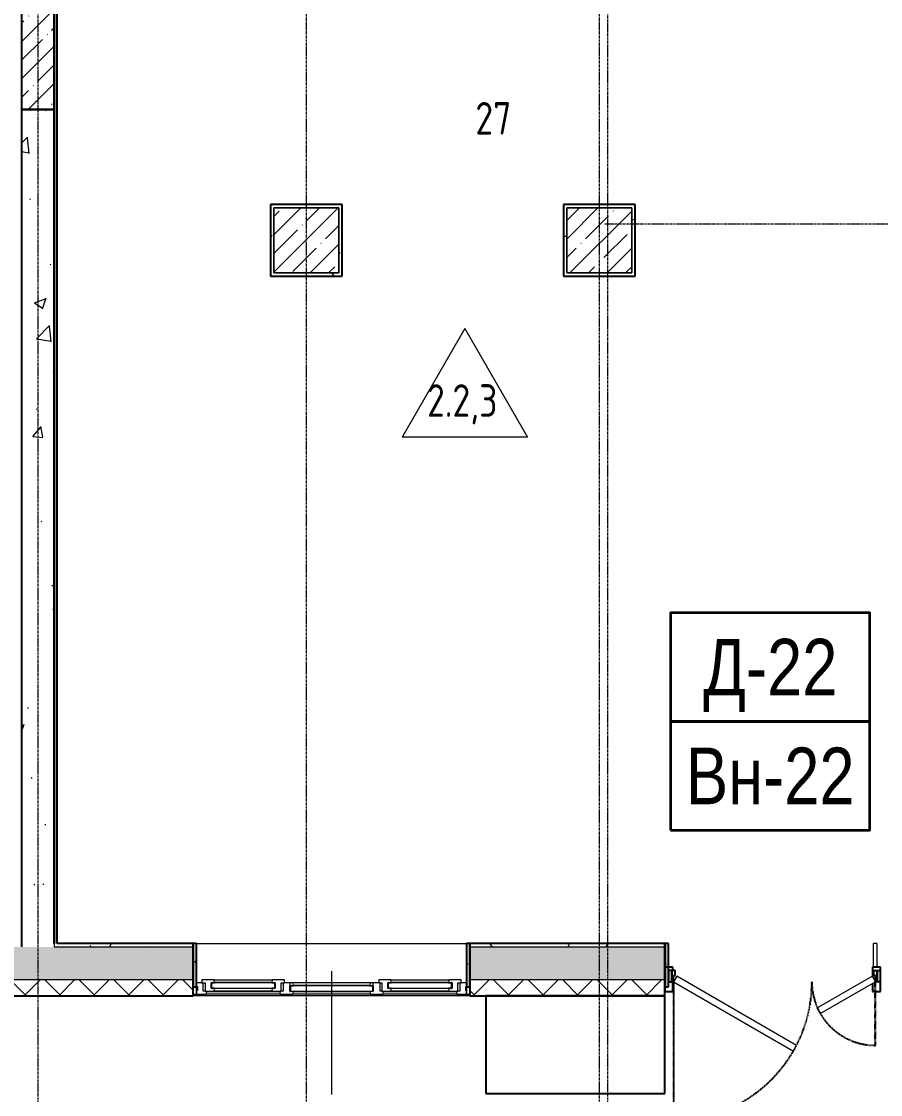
# Model space of a CAD drawing. Header units: millimetres. Extents: x -11854 to 4360091, y -19344 to 4989148.
# Drawn here: x 75223 to 80500, y 1315 to 7908 of the extents above; entities that cross this region are included whole.
import ezdxf
from ezdxf.enums import TextEntityAlignment as Align

# ---------------------------------------------------------------- set-up
doc = ezdxf.new("R2010")
doc.units = ezdxf.units.MM
doc.linetypes.add('Линия сетки', pattern=[22.225, 12.7, -3.175, 3.175, -3.175])
doc.linetypes.add('Штрих', pattern=[6.35, 3.175, -3.175])
for name, color, linetype, lineweight in [('A-AREA-IDEN', 254, 'Continuous', 9), ('A-DOOR', 254, 'Continuous', 9), ('A-DOOR-FRAM', 254, 'Continuous', 18), ('A-GLAZ', 254, 'Continuous', 9), ('A-GLAZ-CWMG', 254, 'Continuous', 9), ('A-GLAZ-IDEN', 254, 'Continuous', 9), ('A-WALL', 254, 'Continuous', 9), ('S-GRID', 254, 'Continuous', 9)]:
    doc.layers.add(name, color=color, linetype=linetype, lineweight=lineweight)
doc.layers.add('кр', color=1, linetype='Continuous')
doc.layers.add('МАРКИ', color=3, linetype='Continuous')
doc.styles.add('ISOCPEUR', font='isocpeur.ttf', dxfattribs={"width": 0.8, "height": 200})
doc.styles.add('ISOCPEUR_B', font='', dxfattribs={"width": 0.8, "height": 200})
doc.styles.get("Standard").update_dxf_attribs({"font": 'arial.ttf'})
doc.styles.get('ISOCPEUR_B').set_extended_font_data('ISOCPEUR', bold=True)
pattern_1 = [(45, (542041.67, 20914.14), (-114.04925, 114.04925), []), (45, (542155.72, 20914.14), (-114.04925, 114.04925), [201.613, -40.323, 3.353, -36.97])]
pattern_2 = [(50, (542041.7, 20914.14), (728.7365, -63.7558), [76.2, -838.2]), (355, (542041.7, 20914.14), (-140.9716, 764.2276), [60.96, -670.56]), (100.451, (542102.4, 20908.8), (587.77, 700.4668), [64.76, -712.36]), (46.184, (542041.7, 21117.3), (1084.3162, -168.171), [114.3, -1257.3]), (96.636, (542132, 21103.3), (949.61, 989.7098), [97.14, -1068.54]), (351.184, (542041.7, 21117.3), (949.6206, 989.7012), [91.44, -1005.84]), (21, (542143.3, 21066.54), (606.4579, -409.0606), [76.2, -838.2]), (326, (542143.3, 21066.54), (247.2083, 736.7529), [60.96, -670.56]), (71.451, (542193.8, 21032.46), (853.6683, 327.6855), [64.76, -712.36]), (37.5, (542041.67, 20914.14), (12.3547, 338.22012), [6.706, -655.726, 6.706, -674.014, -673.1]), (37.5, (542041.67, 20914.14), (12.3547, 338.22012), [-1343.152, 6.706, -666.394]), (7.5, (542041.67, 20914.14), (267.27887, 400.72213), [6.706, -381.406, 6.706, -640.486, -256.54]), (7.5, (542041.67, 20914.14), (267.27887, 400.72213), [-1035.304, 6.706, -249.834]), (327.5, (541815.1, 20914.14), (542.36333, -22.91534), [6.706, -247.294, 6.706, -785.774, -1051.56]), (327.5, (541815.1, 20914.14), (542.36333, -22.91534), [-1046.48, 6.706, -1044.854]), (317.5, (541713.5, 20914.14), (592.51696, 101.7071), [6.706, -323.494, 6.706, -519.582, -746.76]), (317.5, (541713.5, 20914.14), (592.51696, 101.7071), [-856.488, 6.706, -740.054])]
pattern_3 = [(0, (542041.67, 20914.14), (406.4, 101.6), [33.528, -271.272, 33.528, -271.272, -1625.6]), (0, (542041.67, 20914.14), (406.4, 101.6), [-609.6, 33.528, -576.072, 33.528, -271.272, -711.2]), (0, (542041.67, 20914.14), (406.4, 101.6), [-1524, 33.528, -169.672, 33.528, -474.472]), (120, (542194.07, 20964.94), (-291.18818, 301.152724), [33.528, -271.272, 33.528, -1896.872]), (120, (542194.07, 20964.94), (-291.18818, 301.152724), [-338.328, -271.272, 33.528, -576.072, -1016]), (120, (542194.07, 20964.94), (-291.18818, 301.152724), [-1219.2, 33.528, -271.272, 33.528, -677.672]), (120, (542194.07, 20964.94), (-291.18818, 301.152724), [-1557.528, -169.672, 33.528, -474.472]), (240, (542244.87, 21168.14), (-115.21182, -402.752724), [33.528, -271.272, 33.528, -1896.872]), (240, (542244.87, 21168.14), (-115.21182, -402.752724), [-338.328, -271.272, 33.528, -576.072, -1016]), (240, (542244.87, 21168.14), (-115.21182, -402.752724), [-1219.2, 33.528, -271.272, 33.528, -677.672]), (240, (542244.87, 21168.14), (-115.21182, -402.752724), [-1557.528, -169.672, 33.528, -474.472])]

# ---------------------------------------------------------------- blocks, each defined once
blk = doc.blocks.new('BIMLIB_Окно_Трехстворчатое_Wintech_СФрамугойСнизу_ГОСТ30674-99 - 1700Х1800-7434254-1Б')
at = {"layer": 'A-GLAZ'}
for p, q in [((-705, 140), (-725, 140)), ((-705, 95), (-705, 140)), ((-644.8, 140), (-190.9, 140)), ((-112.5, 140), (362.5, 140)), ((440.9, 140), (894.8, 140)), ((975, 140), (955, 140)), ((955, 140), (955, 95)), ((-193.7, 123.5), (-642, 123.5)), ((-596.8, 121.5), (-238.9, 121.5)), ((-594, 105), (-241.7, 105)), ((-594, 69), (-241.7, 69)), ((-112.5, 70), (362.5, 70)), ((359.7, 123.5), (-109.7, 123.5)), ((-109.7, 87.5), (359.7, 87.5)), ((892, 123.5), (443.7, 123.5)), ((488.9, 121.5), (846.8, 121.5)), ((491.7, 105), (844, 105)), ((491.7, 69), (844, 69)), ((-238.9, 51.5), (-596.8, 51.5)), ((846.8, 51.5), (488.9, 51.5))]:
    blk.add_line(p, q, dxfattribs=at)
at = {"layer": 'A-GLAZ', "lineweight": 18}
for p, q in [((-705, 140), (-705, 117)), ((-644.8, 140), (-705, 140)), ((-642, 123.5), (-644.8, 140)), ((-190.9, 140), (-193.7, 123.5)), ((-112.5, 140), (-190.9, 140)), ((-109.7, 123.5), (-112.5, 140)), ((362.5, 140), (359.7, 123.5)), ((440.9, 140), (362.5, 140)), ((443.7, 123.5), (440.9, 140)), ((894.8, 140), (892, 123.5)), ((955, 140), (894.8, 140)), ((955, 117), (955, 140)), ((-705, 117), (-699.5, 117)), ((-699.5, 93), (-705, 93)), ((-705, 70), (-671, 70)), ((-699.5, 117), (-699.5, 93)), ((-671, 70), (-671, 51.5)), ((-651, 70), (-671, 70)), ((-663, 70), (-663, 121.5)), ((-663, 121.5), (-651, 121.5)), ((-596.8, 121.5), (-651, 121.5)), ((-651, 121.5), (-651, 70)), ((-642, 121.5), (-642, 123.5)), ((-615, 71), (-615, 103)), ((-615, 103), (-594, 103)), ((-594, 71), (-615, 71)), ((-223.2, 103), (-612.5, 103)), ((-612.5, 103), (-612.5, 71)), ((-612.5, 71), (-223.2, 71)), ((-594, 105), (-596.8, 121.5)), ((-596.8, 51.5), (-594, 69)), ((-594, 103), (-594, 105)), ((-594, 69), (-594, 71)), ((-238.9, 121.5), (-241.7, 105)), ((-241.7, 105), (-241.7, 103)), ((-241.7, 103), (-220.7, 103)), ((-220.7, 71), (-241.7, 71)), ((-241.7, 71), (-241.7, 69)), ((-241.7, 69), (-238.9, 51.5)), ((-184.7, 121.5), (-238.9, 121.5)), ((-223.2, 71), (-223.2, 103)), ((-220.7, 103), (-220.7, 71)), ((-193.7, 123.5), (-193.7, 121.5)), ((-184.7, 70), (-184.7, 121.5)), ((-184.7, 121.5), (-172.7, 121.5)), ((-164.7, 70), (-184.7, 70)), ((-172.7, 121.5), (-172.7, 70)), ((-164.7, 51.5), (-164.7, 70)), ((-164.7, 70), (-130.7, 70)), ((-109.7, 89.5), (-130.7, 89.5)), ((-130.7, 89.5), (-130.7, 70)), ((-130.7, 70), (-112.5, 70)), ((378.2, 121.5), (-128.2, 121.5)), ((-128.2, 121.5), (-128.2, 89.5)), ((-128.2, 89.5), (378.2, 89.5)), ((-112.5, 70), (-109.7, 87.5)), ((-109.7, 121.5), (-109.7, 123.5)), ((-109.7, 87.5), (-109.7, 89.5)), ((359.7, 123.5), (359.7, 121.5)), ((359.7, 89.5), (359.7, 87.5)), ((380.7, 89.5), (359.7, 89.5)), ((359.7, 87.5), (362.5, 70)), ((362.5, 70), (380.7, 70)), ((378.2, 89.5), (378.2, 121.5)), ((380.7, 70), (380.7, 89.5)), ((380.7, 70), (414.7, 70)), ((414.7, 70), (414.7, 51.5)), ((434.7, 70), (414.7, 70)), ((422.7, 70), (422.7, 121.5)), ((422.7, 121.5), (434.7, 121.5)), ((488.9, 121.5), (434.7, 121.5)), ((434.7, 121.5), (434.7, 70)), ((443.7, 121.5), (443.7, 123.5)), ((470.7, 71), (470.7, 103)), ((470.7, 103), (491.7, 103)), ((491.7, 71), (470.7, 71)), ((862.5, 103), (473.2, 103)), ((473.2, 103), (473.2, 71)), ((473.2, 71), (862.5, 71)), ((491.7, 105), (488.9, 121.5)), ((488.9, 51.5), (491.7, 69)), ((491.7, 103), (491.7, 105)), ((491.7, 69), (491.7, 71)), ((846.8, 121.5), (844, 105)), ((844, 105), (844, 103)), ((844, 103), (865, 103)), ((865, 71), (844, 71)), ((844, 71), (844, 69)), ((844, 69), (846.8, 51.5)), ((901, 121.5), (846.8, 121.5)), ((862.5, 71), (862.5, 103)), ((865, 103), (865, 71)), ((892, 123.5), (892, 121.5)), ((901, 70), (901, 121.5)), ((901, 121.5), (913, 121.5)), ((921, 70), (901, 70)), ((913, 121.5), (913, 70)), ((921, 51.5), (921, 70)), ((921, 70), (955, 70)), ((949.5, 93), (949.5, 117)), ((949.5, 117), (955, 117)), ((955, 93), (949.5, 93)), ((-671, 51.5), (-596.8, 51.5)), ((-238.9, 51.5), (-164.7, 51.5)), ((414.7, 51.5), (488.9, 51.5)), ((846.8, 51.5), (921, 51.5))]:
    blk.add_line(p, q, dxfattribs=at)
at = {"layer": 'A-GLAZ', "lineweight": 25}
for p, q in [((-615, 103), (-615, 71)), ((-612.5, 103), (-615, 103)), ((-615, 71), (-612.5, 71)), ((-612.5, 71), (-612.5, 103)), ((-220.7, 103), (-223.2, 103)), ((-223.2, 103), (-223.2, 71)), ((-223.2, 71), (-220.7, 71)), ((-220.7, 71), (-220.7, 103)), ((-128.2, 121.5), (-130.7, 121.5)), ((-130.7, 121.5), (-130.7, 89.5)), ((-130.7, 89.5), (-128.2, 89.5)), ((-128.2, 89.5), (-128.2, 121.5)), ((378.2, 121.5), (378.2, 89.5)), ((380.7, 121.5), (378.2, 121.5)), ((378.2, 89.5), (380.7, 89.5)), ((380.7, 89.5), (380.7, 121.5)), ((470.7, 103), (470.7, 71)), ((473.2, 103), (470.7, 103)), ((470.7, 71), (473.2, 71)), ((473.2, 71), (473.2, 103)), ((865, 103), (862.5, 103)), ((862.5, 103), (862.5, 71)), ((862.5, 71), (865, 71)), ((865, 71), (865, 103))]:
    blk.add_line(p, q, dxfattribs=at)
blk = doc.blocks.new('Прямоугольный импост - 50 x 150 мм-7420236-1Б')
at = {"layer": 'A-GLAZ-CWMG', "lineweight": 25}
for p, q in [((0, 75), (-50, 75)), ((-50, 75), (-50, 15)), ((0, -75), (0, 75)), ((-50, -55), (-50, -75)), ((-50, -75), (0, -75))]:
    blk.add_line(p, q, dxfattribs=at)
blk = doc.blocks.new('Прямоугольный импост - 50 x 150 мм-7420048-1Б')
at = {"layer": 'A-GLAZ-CWMG', "lineweight": 25}
for p, q in [((-25, 75), (-8.7, 75)), ((-25, 25.6), (-25, 75)), ((-6.7, 75), (25, 75)), ((25, 75), (25, -75)), ((-25, -75), (-25, -16.7)), ((25, -75), (-25, -75))]:
    blk.add_line(p, q, dxfattribs=at)
blk = doc.blocks.new('Дверь_Двупольная_внутренняя ПВХ профиль - Дверной блок наружный металлический остекленный ДНМО 22х13 Л _ДЛЯ ВИТРАЖА_-7420208-1Б')
at = {"layer": 'A-DOOR', "linetype": 'Штрих'}
for p, q in [((618, 865), (618, 15)), ((-618, 405), (-618, 15))]:
    blk.add_line(p, q, dxfattribs=at)
at = {"layer": 'A-DOOR'}
for p, q in [((620, 865), (618, 865)), ((-620, 405), (-618, 405)), ((-650, 15), (-630, 15)), ((-650, -55), (-650, 15)), ((-630, 15), (-630, -55)), ((-618, 15), (-620, 15)), ((618, 15), (620, 15)), ((650, 15), (630, 15)), ((630, 15), (630, -55)), ((650, -55), (650, 15)), ((-630, -55), (-650, -55)), ((630, -55), (650, -55))]:
    blk.add_line(p, q, dxfattribs=at)
at = {"layer": 'A-DOOR', "linetype": 'Штрих', "lineweight": 18}
for p, q in [((620, 15), (620, 865)), ((-620, 15), (-620, 405))]:
    blk.add_line(p, q, dxfattribs=at)
at = {"layer": 'A-DOOR', "lineweight": 18}
for p, q in [((-116.1, 440), (-136.1, 405.4)), ((-136.1, 405.4), (600, -19.6)), ((620, 15), (-116.1, 440)), ((-620, 15), (-282.3, 210)), ((-282.3, 210), (-262.3, 175.4)), ((-262.3, 175.4), (-600, -19.6)), ((-600, -19.6), (-620, 15)), ((600, -19.6), (620, 15))]:
    blk.add_line(p, q, dxfattribs=at)
at = {"layer": 'A-DOOR', "linetype": 'Штрих'}
for centre, radius, start, end in [((620, 15), 850, 90, 180), ((-620, 15), 390, 360, 90)]:
    blk.add_arc(centre, radius, start, end, dxfattribs=at)
at = {"layer": 'A-DOOR-FRAM'}
for p, q in [((-630, 15), (-620, 15)), ((-630, -55), (-630, 15)), ((-620, 15), (-620, -25)), ((630, 15), (620, 15)), ((620, 15), (620, -25)), ((630, -55), (630, 15)), ((-610, -55), (-630, -55)), ((-620, -25), (-610, -25)), ((-610, -25), (-610, -55)), ((620, -25), (610, -25)), ((610, -25), (610, -55)), ((610, -55), (630, -55))]:
    blk.add_line(p, q, dxfattribs=at)
blk = doc.blocks.new('МАРКА ПОМЕЩЕНИЯ - ПОЛЫ - ОТДЕЛКА ПОЛА-6347798-1Б')
at = {"layer": 'A-AREA-IDEN'}
for p, q in [((0, 4.233), (-3.855, -2.444)), ((0, 4.233), (3.855, -2.444)), ((3.855, -2.444), (-3.855, -2.444))]:
    blk.add_line(p, q, dxfattribs=at)
blk = doc.blocks.new('Прямоугольный импост - 50 x 150 мм-V13-1А')
at = {"layer": 'кр', "lineweight": 25}
for p, q in [((-25, 75), (-8.7, 75)), ((-25, 25.6), (-25, 75)), ((-6.7, 75), (25, 75)), ((25, 75), (25, -75)), ((-25, -75), (-25, -16.7)), ((25, -75), (-25, -75))]:
    blk.add_line(p, q, dxfattribs=at)
blk = doc.blocks.new('Дверь_Двупольная_внутренняя ПВХ профиль - Дверной блок наружный металлический остекленный ДНМО 22х13 Л _ДЛЯ ВИТРАЖА_-7420208-1А')
at = {"layer": 'кр', "linetype": 'Штрих'}
for p, q in [((618, 865), (618, 15)), ((-618, 405), (-618, 15))]:
    blk.add_line(p, q, dxfattribs=at)
at = {"layer": 'кр'}
for p, q in [((620, 865), (618, 865)), ((-620, 405), (-618, 405)), ((-650, 15), (-630, 15)), ((-650, -55), (-650, 15)), ((-630, 15), (-620, 15)), ((-630, -55), (-630, 15)), ((-630, 15), (-630, -55)), ((-620, 15), (-620, -25)), ((-618, 15), (-620, 15)), ((618, 15), (620, 15)), ((630, 15), (620, 15)), ((620, 15), (620, -25)), ((630, -55), (630, 15)), ((650, 15), (630, 15)), ((630, 15), (630, -55)), ((650, -55), (650, 15)), ((-630, -55), (-650, -55)), ((-610, -55), (-630, -55)), ((-620, -25), (-610, -25)), ((-610, -25), (-610, -55)), ((620, -25), (610, -25)), ((610, -25), (610, -55)), ((610, -55), (630, -55)), ((630, -55), (650, -55))]:
    blk.add_line(p, q, dxfattribs=at)
at = {"layer": 'кр', "linetype": 'Штрих', "lineweight": 18}
for p, q in [((620, 15), (620, 865)), ((-620, 15), (-620, 405))]:
    blk.add_line(p, q, dxfattribs=at)
at = {"layer": 'кр', "lineweight": 18}
for p, q in [((-116.1, 440), (-136.1, 405.4)), ((-136.1, 405.4), (600, -19.6)), ((620, 15), (-116.1, 440)), ((-620, 15), (-282.3, 210)), ((-282.3, 210), (-262.3, 175.4)), ((-262.3, 175.4), (-600, -19.6)), ((-600, -19.6), (-620, 15)), ((600, -19.6), (620, 15))]:
    blk.add_line(p, q, dxfattribs=at)
at = {"layer": 'кр', "linetype": 'Штрих'}
for centre, radius, start, end in [((620, 15), 850, 90, 180), ((-620, 15), 390, 360, 90)]:
    blk.add_arc(centre, radius, start, end, dxfattribs=at)

msp = doc.modelspace()

# ---------------------------------------------------------------- hatches: boundary and pattern name
at = {"layer": 'A-WALL'}
h = msp.add_hatch(dxfattribs=at)
h.set_pattern_fill('FP_5', color=8, style=0, pattern_type=2)
h.set_pattern_definition(pattern_3)
h.paths.add_polyline_path([(75442.5, 2242.4), (75442.5, 14727.4), (75422.5, 14727.4), (75422.5, 2242.4)])
h = msp.add_hatch(dxfattribs=at)
h.set_pattern_fill('FP_1', color=8, style=0, pattern_type=2)
h.set_pattern_definition(pattern_1)
h.paths.add_polyline_path([(75222.6, 7367.4), (75422.6, 7367.4), (75422.6, 9617.4), (75222.6, 9617.4), (75222.6, 8066)])
h = msp.add_hatch(dxfattribs=at)
h.set_pattern_fill('FP_2', color=8, style=0, pattern_type=2)
h.set_pattern_definition(pattern_2)
h.paths.add_polyline_path([(75222.6, 2222.4), (75422.6, 2222.4), (75422.6, 7367.4), (75222.6, 7367.4), (75222.6, 4127.7)])
h = msp.add_hatch(dxfattribs=at)
h.set_pattern_fill('FP_5', color=8, style=0, pattern_type=2)
h.set_pattern_definition(pattern_3)
h.paths.add_polyline_path([(76752.6, 6342.4), (76772.6, 6342.4), (76772.6, 6762.4), (76752.6, 6762.4)])
h = msp.add_hatch(dxfattribs=at)
h.set_pattern_fill('FP_1', color=8, style=0, pattern_type=2)
h.set_pattern_definition(pattern_1)
h.paths.add_polyline_path([(77172.6, 6362.4), (77172.6, 6762.4), (76772.6, 6762.4), (76772.6, 6362.4), (76908.1, 6362.4)])
h = msp.add_hatch(dxfattribs=at)
h.set_pattern_fill('FP_5', color=8, style=0, pattern_type=2)
h.set_pattern_definition(pattern_3)
h.paths.add_polyline_path([(77192.6, 6362.4), (77192.6, 6762.4), (77172.6, 6762.4), (77172.6, 6362.4)])
h = msp.add_hatch(dxfattribs=at)
h.set_pattern_fill('FP_5', color=8, style=0, pattern_type=2)
h.set_pattern_definition(pattern_3)
h.paths.add_polyline_path([(78572.6, 6342.4), (78572.6, 6762.4), (78552.6, 6762.4), (78552.6, 6342.4)])
h = msp.add_hatch(dxfattribs=at)
h.set_pattern_fill('FP_1', color=8, style=0, pattern_type=2)
h.set_pattern_definition(pattern_1)
h.paths.add_polyline_path([(78972.6, 6362.4), (78972.6, 6762.4), (78572.6, 6762.4), (78572.6, 6362.4), (78663.5, 6362.4)])
h = msp.add_hatch(dxfattribs=at)
h.set_pattern_fill('FP_5', color=8, style=0, pattern_type=2)
h.set_pattern_definition(pattern_3)
h.paths.add_polyline_path([(78992.6, 6362.4), (78992.6, 6762.4), (78972.6, 6762.4), (78972.6, 6362.4)])
h = msp.add_hatch(dxfattribs=at)
h.set_pattern_fill('FP_5', color=8, style=0, pattern_type=2)
h.set_pattern_definition(pattern_3)
h.paths.add_polyline_path([(76772.6, 6342.4), (77192.6, 6342.4), (77192.6, 6362.4), (76772.6, 6362.4)])
h = msp.add_hatch(dxfattribs=at)
h.set_pattern_fill('FP_5', color=8, style=0, pattern_type=2)
h.set_pattern_definition(pattern_3)
h.paths.add_polyline_path([(77977.6, 2222.4), (79175.2, 2222.4), (79175.2, 2242.4), (77977.6, 2242.4)])
h.paths.add_polyline_path([(81702.5, 2222.4), (81702.5, 2242.4), (81325.2, 2242.4), (81325.2, 2222.4), (81589.1, 2222.4)])
h.paths.add_polyline_path([(76277.6, 2222.4), (76277.6, 2242.4), (75422.6, 2242.4), (75422.6, 2222.4)])
h = msp.add_hatch(dxfattribs=at)
h.set_pattern_fill('FP_5', color=8, style=0, pattern_type=2)
h.set_pattern_definition(pattern_3)
h.paths.add_polyline_path([(76297.6, 1977.4), (76297.6, 2242.4), (76277.6, 2242.4), (76277.6, 1977.4)])
h = msp.add_hatch(dxfattribs=at)
h.set_pattern_fill('FP_5', color=8, style=0, pattern_type=2)
h.set_pattern_definition(pattern_3)
h.paths.add_polyline_path([(77957.6, 1977.4), (77977.6, 1977.4), (77977.6, 2242.4), (77957.6, 2242.4), (77957.6, 2158.6)])
h = msp.add_hatch(dxfattribs=at)
h.set_pattern_fill('FP_5', color=8, style=0, pattern_type=2)
h.set_pattern_definition(pattern_3)
h.paths.add_polyline_path([(79197.6, 1977.4), (79197.6, 2242.4), (79177.6, 2242.4), (79177.6, 1977.4)])
h = msp.add_hatch(dxfattribs=at)
h.set_pattern_fill('FP_2', color=8, style=0, pattern_type=2)
h.set_pattern_definition(pattern_2)
h.paths.add_polyline_path([(82082.6, 2022.4), (82082.6, 2222.4), (81325.2, 2222.4), (81325.2, 2022.4), (81589.1, 2022.4)])
h.paths.add_polyline_path([(79175.2, 2022.4), (79175.2, 2222.4), (77977.6, 2222.4), (77977.6, 2022.4), (78078.3, 2022.4)])
h.paths.add_polyline_path([(76277.6, 2022.4), (76277.6, 2222.4), (74275.8, 2222.4), (74275.8, 2022.4), (75737.8, 2022.4)])
h.paths.add_polyline_path([(72125.8, 2022.4), (72125.8, 2222.4), (70927.6, 2222.4), (70927.6, 2022.4), (71056.8, 2022.4)])
h.paths.add_polyline_path([(69227.6, 2022.4), (69227.6, 2222.4), (68026.3, 2222.4), (68026.3, 2022.4), (68716.4, 2022.4)])
h.paths.add_polyline_path([(65205.6, 2022.4), (65876.3, 2022.4), (65876.3, 2222.4), (64677.6, 2222.4), (64677.6, 2022.4)])
h.paths.add_polyline_path([(62865.1, 2022.4), (62977.6, 2022.4), (62977.6, 2222.4), (60976.3, 2222.4), (60976.3, 2022.4)])
h.paths.add_polyline_path([(55843.6, 2022.4), (55927.6, 2022.4), (55927.6, 2222.4), (54726.3, 2222.4), (54726.3, 2022.4)])
h.paths.add_polyline_path([(58826.3, 2022.4), (58826.3, 2222.4), (57627.6, 2222.4), (57627.6, 2022.4), (58184.1, 2022.4)])
h.paths.add_polyline_path([(52576.3, 2022.4), (52576.3, 2222.4), (51377.6, 2222.4), (51377.6, 2022.4), (52332.9, 2022.4)])
h.paths.add_polyline_path([(49677.6, 2022.4), (49677.6, 2222.4), (48702.6, 2222.4), (48702.6, 2022.4), (49407.3, 2022.4)])
h = msp.add_hatch(dxfattribs=at)
h.set_pattern_fill('FP_4', color=8, style=0, pattern_type=2)
h.set_pattern_definition([(45, (542041.67, 20914.14), (-106.066017, 106.066017), []), (135, (542041.67, 20914.14), (-106.066017, -106.066017), [])])
h.paths.add_polyline_path([(82082.6, 1922.4), (82082.6, 2022.4), (81325.2, 2022.4), (81325.2, 1922.4), (81589.1, 1922.4)])
h.paths.add_polyline_path([(79175.2, 1922.4), (79175.2, 2022.4), (77977.6, 2022.4), (77977.6, 1922.4), (78078.3, 1922.4)])
h.paths.add_polyline_path([(74567.6, 1922.4), (76277.6, 1922.4), (76277.6, 2022.4), (74275.8, 2022.4), (74275.8, 1922.4)])
h.paths.add_polyline_path([(72125.8, 1922.4), (72125.8, 2022.4), (70927.6, 2022.4), (70927.6, 1922.4), (71056.8, 1922.4)])
h.paths.add_polyline_path([(68026.3, 1922.4), (69227.6, 1922.4), (69227.6, 2022.4), (68026.3, 2022.4)])
h.paths.add_polyline_path([(65205.6, 1922.4), (65876.3, 1922.4), (65876.3, 2022.4), (64677.6, 2022.4), (64677.6, 1922.4)])
h.paths.add_polyline_path([(62865.1, 1922.4), (62977.6, 1922.4), (62977.6, 2022.4), (60976.3, 2022.4), (60976.3, 1922.4)])
h.paths.add_polyline_path([(55927.6, 1922.4), (55927.6, 2022.4), (54726.3, 2022.4), (54726.3, 1922.4), (55843.6, 1922.4)])
h.paths.add_polyline_path([(58826.3, 1922.4), (58826.3, 2022.4), (57627.6, 2022.4), (57627.6, 1922.4), (58184.1, 1922.4)])
h.paths.add_polyline_path([(49677.6, 1922.4), (49677.6, 2022.4), (48702.6, 2022.4), (48702.6, 1922.4), (49407.3, 1922.4)])
h.paths.add_polyline_path([(51377.6, 1922.4), (52576.3, 1922.4), (52576.3, 2022.4), (51377.6, 2022.4)])

# ---------------------------------------------------------------- linework, layer by layer
at = {"layer": 'A-GLAZ-IDEN', "color": 8}
msp.add_line((77127.6, 2072.4), (77126.6, 1315.4), dxfattribs=at)
at = {"layer": 'A-WALL', "color": 8, "lineweight": 25}
for p, q in [((75422.5, 14727.4), (75422.5, 2242.4)), ((75442.5, 2242.4), (75442.5, 14727.4)), ((75222.6, 9617.4), (75222.6, 7367.4)), ((75422.6, 7367.4), (75422.6, 9617.4)), ((75222.6, 7367.4), (75422.6, 7367.4)), ((75422.6, 7367.4), (75222.6, 7367.4)), ((75222.6, 7367.4), (75222.6, 2222.4)), ((75422.6, 2242.4), (75422.6, 7367.4)), ((77192.6, 6782.4), (76752.6, 6782.4)), ((76752.6, 6782.4), (76752.6, 6342.4)), ((77192.6, 6342.4), (77192.6, 6782.4)), ((78992.6, 6782.4), (78552.6, 6782.4)), ((78552.6, 6782.4), (78552.6, 6342.4)), ((78992.6, 6342.4), (78992.6, 6782.4)), ((76752.6, 6342.4), (77192.6, 6342.4)), ((78552.6, 6342.4), (78992.6, 6342.4)), ((76297.6, 2242.4), (75442.5, 2242.4)), ((76277.6, 2222.4), (76277.6, 2242.4)), ((76277.6, 2242.4), (76277.6, 1977.4)), ((76297.6, 1977.4), (76297.6, 2242.4)), ((79175.2, 2242.4), (77957.6, 2242.4)), ((77957.6, 2242.4), (77957.6, 1977.4)), ((77977.6, 2242.4), (77977.6, 2222.4)), ((77977.6, 1977.4), (77977.6, 2242.4)), ((79175.2, 2222.4), (79175.2, 2242.4)), ((79177.6, 2242.4), (79177.6, 1977.4)), ((79197.6, 2242.4), (79177.6, 2242.4)), ((79197.6, 1977.4), (79197.6, 2242.4)), ((76277.6, 1922.4), (76277.6, 2222.4)), ((77977.6, 2222.4), (77977.6, 1922.4)), ((79175.2, 1922.4), (79175.2, 2222.4)), ((74275.8, 1922.4), (76277.6, 1922.4)), ((76277.6, 1977.4), (76297.6, 1977.4)), ((77957.6, 1977.4), (77977.6, 1977.4)), ((77977.6, 1922.4), (79175.2, 1922.4)), ((79175.2, 1922.4), (78075.2, 1922.4)), ((78075.2, 1922.4), (78075.2, 1322.4)), ((79175.2, 1322.4), (79175.2, 1922.4)), ((79177.6, 1977.4), (79197.6, 1977.4)), ((78075.2, 1322.4), (79175.2, 1322.4))]:
    msp.add_line(p, q, dxfattribs=at)
at = {"layer": 'A-WALL', "color": 8}
for p, q in [((77172.6, 6762.4), (76772.6, 6762.4)), ((76772.6, 6762.4), (76772.6, 6362.4)), ((76772.6, 6762.4), (77172.6, 6762.4)), ((76772.6, 6362.4), (76772.6, 6762.4)), ((77172.6, 6362.4), (77172.6, 6762.4)), ((77172.6, 6762.4), (77172.6, 6362.4)), ((78972.6, 6762.4), (78572.6, 6762.4)), ((78572.6, 6762.4), (78572.6, 6362.4)), ((78572.6, 6762.4), (78972.6, 6762.4)), ((78572.6, 6362.4), (78572.6, 6762.4)), ((78972.6, 6362.4), (78972.6, 6762.4)), ((78972.6, 6762.4), (78972.6, 6362.4)), ((76772.6, 6362.4), (77172.6, 6362.4)), ((77172.6, 6362.4), (76772.6, 6362.4)), ((78572.6, 6362.4), (78972.6, 6362.4)), ((78972.6, 6362.4), (78572.6, 6362.4)), ((75422.6, 2242.4), (75422.6, 2222.4)), ((76297.6, 2242.4), (77957.6, 2242.4)), ((80457.6, 2097.4), (80457.6, 2242.4)), ((80477.6, 2242.4), (80457.6, 2242.4)), ((80477.6, 2242.4), (80477.6, 2097.4)), ((75422.6, 2222.4), (76277.6, 2222.4)), ((77977.6, 2222.4), (79175.2, 2222.4)), ((74275.8, 2022.4), (76277.6, 2022.4)), ((77977.6, 2022.4), (79175.2, 2022.4)), ((77977.6, 1922.4), (76277.6, 1922.4))]:
    msp.add_line(p, q, dxfattribs=at)
at = {"layer": 'S-GRID', "color": 8, "linetype": 'Линия сетки'}
for p, q in [((75322.6, 26233.7), (75322.6, -3986)), ((78822.6, 26233.7), (78822.6, -3986)), ((76972.6, 8374.9), (76972.6, -1715.3)), ((78772.6, 8374.9), (78772.6, -445.3)), ((117934.2, 6662.4), (78806.8, 6662.4))]:
    msp.add_line(p, q, dxfattribs=at)
at = {"layer": 'МАРКИ', "color": 1, "lineweight": 35}
for points in [[(79210.6, 3606.9), (80435.3, 3606.9), (80435.3, 4274.9), (79210.6, 4274.9)], [(79210.6, 2938.9), (80435.3, 2938.9), (80435.3, 3606.9), (79210.6, 3606.9)]]:
    msp.add_lwpolyline(points, close=True, dxfattribs=at)

# ---------------------------------------------------------------- block references
at = {"layer": 'A-AREA-IDEN', "color": 8, "xscale": 99.99999999999991, "yscale": 99.99999999999991, "zscale": 99.99999999999991}
msp.add_blockref('МАРКА ПОМЕЩЕНИЯ - ПОЛЫ - ОТДЕЛКА ПОЛА-6347798-1Б', (77946.8, 5598.1), dxfattribs=at)
at = {"layer": 'A-DOOR', "color": 8, "rotation": 180}
msp.add_blockref('Дверь_Двупольная_внутренняя ПВХ профиль - Дверной блок наружный металлический остекленный ДНМО 22х13 Л _ДЛЯ ВИТРАЖА_-7420208-1Б', (79848.5, 2022.4), dxfattribs=at)
at = {"layer": 'A-GLAZ', "color": 8, "rotation": 180}
msp.add_blockref('BIMLIB_Окно_Трехстворчатое_Wintech_СФрамугойСнизу_ГОСТ30674-99 - 1700Х1800-7434254-1Б', (77252.6, 2072.4), dxfattribs=at)
at = {"layer": 'A-GLAZ-CWMG', "color": 8, "rotation": 180}
msp.add_blockref('Прямоугольный импост - 50 x 150 мм-7420236-1Б', (79175.2, 2022.4), dxfattribs=at)
at = {"layer": 'A-GLAZ-CWMG', "color": 8, "extrusion": (0, 0, -1), "rotation": 180}
msp.add_blockref('Прямоугольный импост - 50 x 150 мм-7420048-1Б', (-80475.2, 2022.4), dxfattribs=at)
at = {"layer": 'кр', "color": 1, "rotation": 180}
msp.add_blockref('Дверь_Двупольная_внутренняя ПВХ профиль - Дверной блок наружный металлический остекленный ДНМО 22х13 Л _ДЛЯ ВИТРАЖА_-7420208-1А', (79848.5, 2022.4), dxfattribs=at)
at = {"layer": 'кр', "color": 1, "extrusion": (0, 0, -1), "rotation": 180}
msp.add_blockref('Прямоугольный импост - 50 x 150 мм-V13-1А', (-80475.2, 2022.4), dxfattribs=at)

# ---------------------------------------------------------------- texts
at = {"layer": 'A-AREA-IDEN', "color": 8, "char_height": 200, "attachment_point": 1}
for s, insert, width, style in [('27', (78010.9, 7412.6), 295.021, 'ISOCPEUR_B'), ('2.2,3', (77713.7, 5678.8), 551.561, 'ISOCPEUR')]:
    msp.add_mtext(s, dxfattribs=dict(at, insert=insert, width=width, style=style))
at = {"layer": 'МАРКИ', "color": 1, "lineweight": 25, "width": 0.8}
for s, p in [('Д-22', (79822.9, 3940.9)), ('Вн-22', (79822.9, 3272.9))]:
    msp.add_text(s, height=347.93, dxfattribs=at).set_placement(p, align=Align.MIDDLE_CENTER)

doc.saveas('drawing.dxf')
